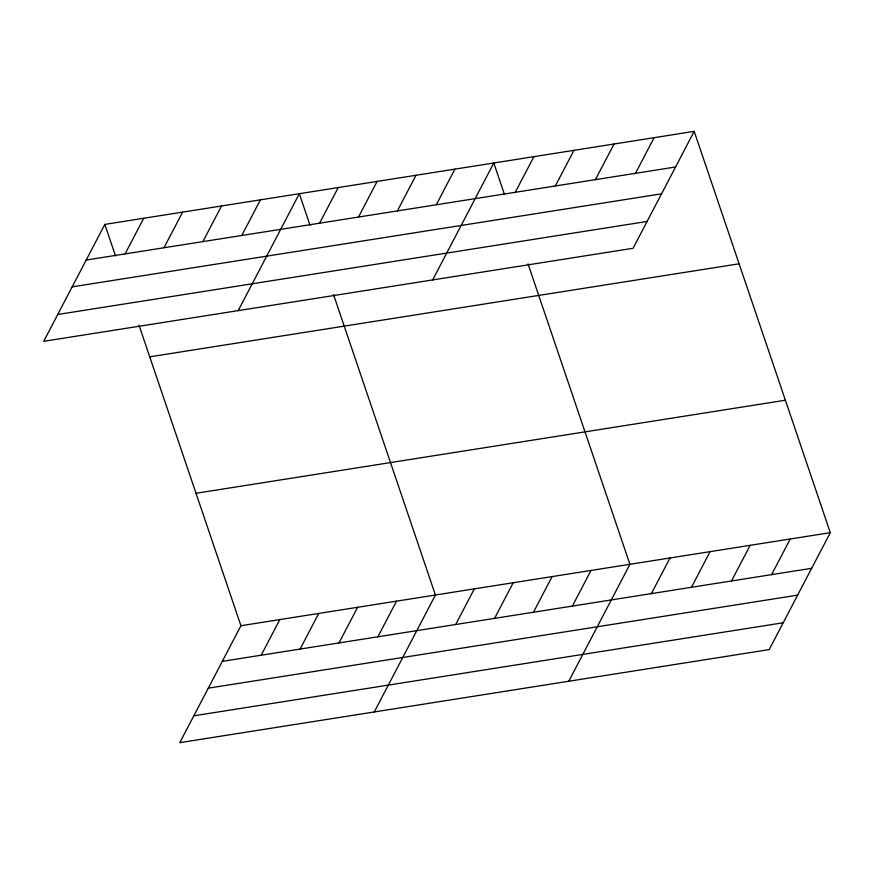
<?xml version="1.0" encoding="UTF-8"?>
<svg xmlns="http://www.w3.org/2000/svg" width="874" height="874" viewBox="0 0 874 874"><rect width="100%" height="100%" fill="white"/><g stroke="black" fill="none" stroke-linecap="round" stroke-linejoin="round"><path stroke-width="1.31" d="M104.825 224.4L43.7 341.33L633.071 248.282L694.196 131.351L104.825 224.4L115.521 255.929M125.091 253.897L143.729 218.26M163.995 247.757L182.622 212.12M202.888 241.617L221.526 205.98M241.792 235.477L260.419 199.84M238.198 310.62L299.323 193.7L310.019 225.23M319.589 223.187L338.216 187.56M358.493 217.047L377.12 181.41M397.386 210.907L416.013 175.27M436.29 204.767L454.917 169.13M139.042 325.303L240.929 625.718L179.804 742.649L769.175 649.601L830.3 532.67L694.196 131.351M432.685 279.92L493.81 162.99L504.506 194.52M261.195 655.216L279.822 619.579M515.256 192.302L533.894 156.665M300.099 649.076L318.726 613.439M555.34 185.976L573.967 150.339M338.992 642.936L357.619 607.299M595.413 179.64L614.051 144.013M377.896 636.796L396.523 601.159M635.496 173.314L654.123 137.688M374.291 711.939L435.416 595.019L333.54 294.604M455.693 624.506L474.32 588.879M494.586 618.366L513.213 582.729M533.49 612.226L552.117 576.589M572.383 606.086L591.01 570.449M568.788 681.239L629.914 564.309L528.038 263.893M651.359 593.621L669.987 557.983M691.443 587.295L710.07 551.658M731.516 580.959L750.143 545.332M771.589 574.633L790.227 539.007M86.198 260.037L675.569 166.989M72.171 286.858L661.542 193.82M57.728 314.498L647.099 221.45M149.738 356.832L739.109 263.795M196.016 493.286L785.387 400.237M240.929 625.718L830.3 532.67M222.302 661.356L811.673 568.308M208.274 688.177L797.645 595.139M193.82 715.817L783.202 622.769"/></g></svg>
